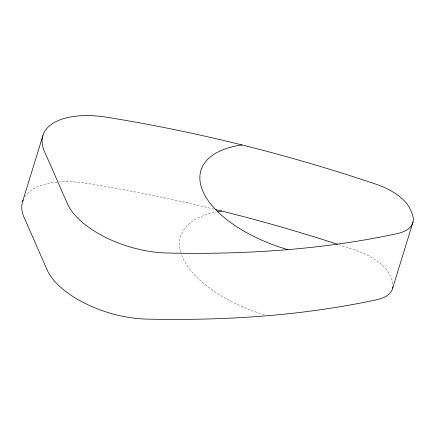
<?xml version="1.0" encoding="UTF-8"?>
<svg xmlns="http://www.w3.org/2000/svg" width="435" height="435" viewBox="0 0 435 435"><rect width="100%" height="100%" fill="white"/><g stroke="black" fill="none" stroke-linecap="round" stroke-linejoin="round"><path stroke-width="0.33" stroke-dasharray="2.17 1.63" d="M213.906 209.126A838.93 410.558 17.1 0 0 86.81 183.369A77.191 37.774 17.1 0 0 59.367 181.912M338.533 244.595A838.93 410.558 17.1 0 1 355.58 250.25A46.387 22.702 17.1 0 1 387.096 270.532A85.032 41.613 17.1 0 1 392.919 283.805M24.904 196.723A77.191 37.774 17.1 0 1 58.703 181.96M264.393 314.766A102.698 50.259 17.1 0 1 180.917 252.893M180.726 252.24A102.698 50.259 17.1 0 1 216.097 211.959"/><path stroke-width="0.65" d="M22.566 201.666L42.896 135.584M392.68 288.111L413.011 222.029M287.905 249.63C247.607 252.969 207.131 253.931 166.714 253.001A77.191 37.774 17.1 0 1 66.724 202.134L45.055 152.777A77.191 37.774 17.1 0 1 107.14 117.287A838.93 410.558 17.1 0 1 375.911 184.168A46.387 22.702 17.1 0 1 407.421 204.45A85.032 41.613 17.1 0 1 413.25 217.723A46.387 22.702 17.1 0 1 397.574 233.53A838.93 410.558 17.1 0 1 287.905 249.63A102.698 50.259 17.1 0 1 202.949 191.411A102.698 50.259 17.1 0 1 241.952 144.947M392.908 286.921A46.387 22.702 17.1 0 1 377.248 299.612A838.93 410.558 17.1 0 1 267.574 315.712C227.277 319.051 186.8 320.013 146.383 319.083A77.191 37.774 17.1 0 1 46.393 268.216L24.724 218.859A77.191 37.774 17.1 0 1 23.175 199.964M215.836 209.599A838.93 410.558 17.1 0 1 337.272 244.182M217.456 211.704A102.698 50.259 17.1 0 1 221.622 211.029"/></g></svg>
